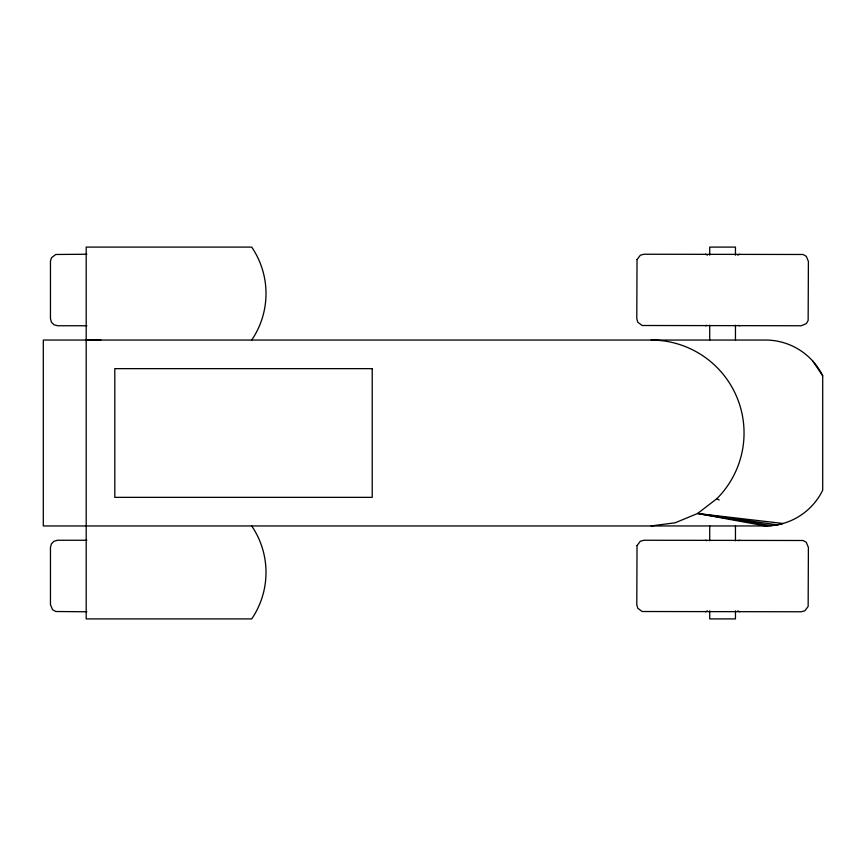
<?xml version="1.0" encoding="UTF-8"?>
<svg xmlns="http://www.w3.org/2000/svg" width="866" height="866" viewBox="0 0 866 866"><rect width="100%" height="100%" fill="white"/><g stroke="black" fill="none" stroke-linecap="round" stroke-linejoin="round"><path stroke-width="1.3" d="M737.735 255.08L739.759 254.236M719.137 500.028L716.821 498.729L697.563 513.506L675.144 522.793L651.091 525.954M707.457 610.92L705.433 611.764M706.862 325.356L705.433 325.746M738.33 540.644L739.759 540.254M777.278 524.861L783.037 523.486L697.563 513.506L765.501 525.954L777.278 524.861L697.563 513.506L771.411 525.684M86.903 254.236L55.749 254.485L51.408 257.819L50.455 261.391L50.455 318.591L51.408 322.163L54.028 324.782L57.6 325.746L86.903 325.746M86.903 540.254L57.6 540.254L54.028 541.218L51.408 543.837L50.455 547.409L50.455 604.609L52.545 609.664L55.749 611.515L86.903 611.764M86.199 339.808L100.889 340.046M705.433 254.236L707.457 255.08M739.759 325.746L738.33 325.356M705.433 540.254L706.862 540.644M739.759 611.764L737.735 610.92M812.795 361.111L822.7 375.801L822.7 490.199A63.64 63.64 0 0 1 765.501 525.954L43.3 525.954L43.3 340.046L765.501 340.046A63.64 63.64 0 0 1 822.7 375.801M735.461 255.167L735.461 247.091L709.719 247.091L709.719 255.167M735.461 325.226L735.461 340.046M735.461 525.954L735.461 540.774M735.461 610.833L735.461 618.909L709.719 618.909L709.719 610.833M709.719 325.226L709.719 340.046M709.719 525.954L709.719 540.774M251.703 340.046A82.681 82.681 0 0 0 251.703 247.091L86.199 247.091L86.199 618.909L251.703 618.909A82.681 82.681 0 0 0 251.703 525.954M651.091 340.046A92.954 92.954 0 0 1 716.821 498.729M637.03 259.54L636.791 318.591L637.744 322.163L642.085 325.497L801.245 325.746L806.3 323.646L808.151 320.442L808.4 261.391L806.3 256.336L803.096 254.485L643.936 254.236L640.364 255.199L637.03 259.54M637.03 545.558L636.791 604.609L637.744 608.181L642.085 611.515L801.245 611.764L804.828 610.801L808.151 606.46L808.4 547.409L806.3 542.354L803.096 540.503L643.936 540.254L640.364 541.218L637.03 545.558M372.218 368.645L114.81 368.645L114.81 497.355L372.218 497.355L372.218 368.645"/></g></svg>
